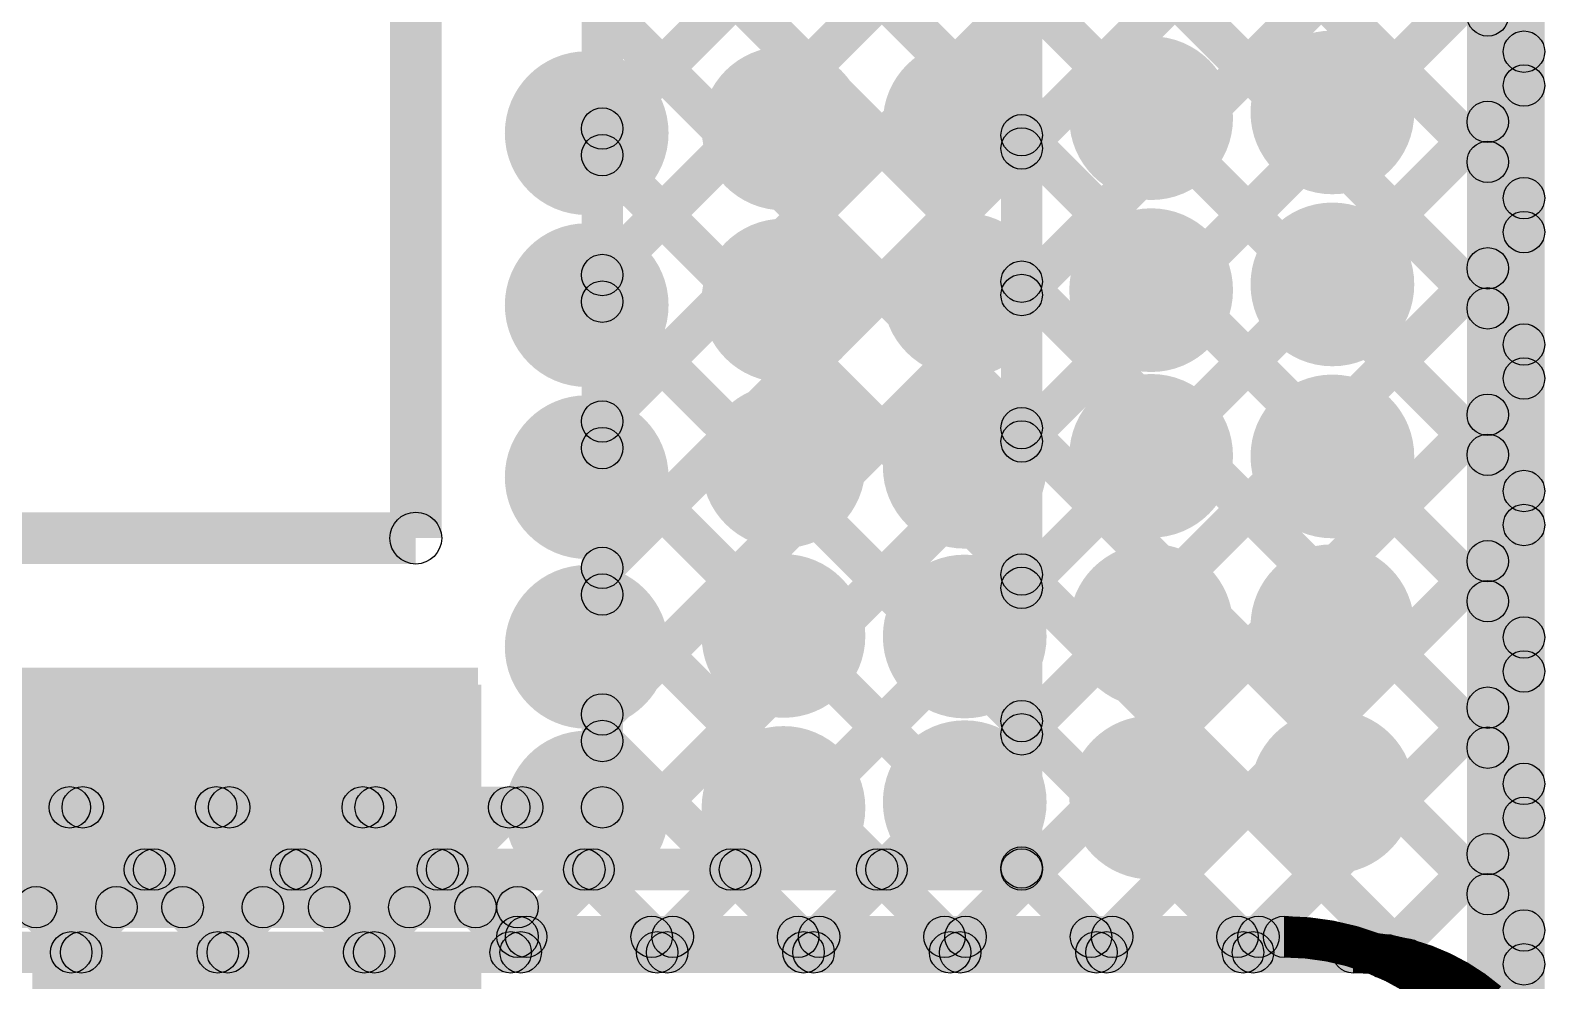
# Model space of a CAD drawing. Header units: millimetres. Extents: x -0.24 to 2.5, y 0 to 2.55.
# Drawn here: x 2.2036 to 2.496, y 2.1805 to 2.3641 of the extents above; entities that cross this region are included whole.
import ezdxf

# ---------------------------------------------------------------- set-up
doc = ezdxf.new("R2010")
doc.units = ezdxf.units.MM
doc.header["$MEASUREMENT"] = 0
for name, color, linetype in [('BottomLayer', 5, 'Continuous'), ('BottomSolder', 6, 'Continuous'), ('TopLayer', 1, 'Continuous'), ('TopOverlay', 2, 'Continuous'), ('TopPaste', 8, 'Continuous'), ('TopSolder', 216, 'Continuous'), ('ViaHoleLayer', 16, 'Continuous')]:
    doc.layers.add(name, color=color, linetype=linetype)

# ---------------------------------------------------------------- blocks, each defined once
blk = doc.blocks.new('ESP32_WROOM_32__16MB__65')
at = {"layer": 'TopLayer'}
for points in [[(0.29528, 0.3624), (0.37402, 0.3624), (0.37402, 0.32697), (0.29528, 0.32697)], [(0.29528, 0.3124), (0.37402, 0.3124), (0.37402, 0.27697), (0.29528, 0.27697)]]:
    blk.add_hatch(color=1, dxfattribs=at).paths.add_polyline_path(points)
at = {"layer": 'TopOverlay'}
for points in [[(0.37035, 0.39469), (0.36035, 0.39469), (0.36035, 0.64414), (0.37035, 0.64414)], [(-0.35565, 0.38969), (-0.35565, 0.39969), (0.36535, 0.39969), (0.36535, 0.38969)]]:
    blk.add_hatch(color=2, dxfattribs=at).paths.add_polyline_path(points)
h = blk.add_hatch(color=2, dxfattribs=at)
edge = h.paths.add_edge_path()
edge.add_arc((0.36535, 0.39469), 0.005, 0, 360)
h = blk.add_hatch(color=2, dxfattribs=at)
edge = h.paths.add_edge_path()
edge.add_arc((0.36535, 0.39469), 0.005, 0, 360)
at = {"layer": 'TopPaste'}
for points in [[(0.29528, 0.3624), (0.37402, 0.3624), (0.37402, 0.32697), (0.29528, 0.32697)], [(0.29528, 0.3124), (0.37402, 0.3124), (0.37402, 0.27697), (0.29528, 0.27697)]]:
    blk.add_hatch(color=8, dxfattribs=at).paths.add_polyline_path(points)
at = {"layer": 'TopSolder'}
for points in [[(0.29128, 0.3664), (0.37802, 0.3664), (0.37802, 0.32297), (0.29128, 0.32297)], [(0.29128, 0.3164), (0.37802, 0.3164), (0.37802, 0.27297), (0.29128, 0.27297)]]:
    blk.add_hatch(color=216, dxfattribs=at).paths.add_polyline_path(points)
at = {"layer": 'TopOverlay'}
blk.add_circle((0.36535, 0.39469), 0.005, dxfattribs=at)
blk.add_circle((0.36535, 0.39469), 0.005, dxfattribs=at)

msp = doc.modelspace()

# ---------------------------------------------------------------- hatches: boundary and pattern name
at = {"layer": 'BottomLayer'}
for points in [[(2.399, 2.202), (2.391, 2.202), (2.391, 2.448), (2.399, 2.448)], [(2.489, 2.1764), (2.481, 2.1764), (2.481, 2.448), (2.489, 2.448)], [(2.39783, 2.33842), (2.39217, 2.34408), (2.48217, 2.43408), (2.48783, 2.42842)], [(2.39217, 2.42584), (2.39783, 2.43149), (2.48783, 2.34149), (2.48217, 2.33584)], [(2.39783, 2.31014), (2.39217, 2.31579), (2.48217, 2.40579), (2.48783, 2.40014)], [(2.39217, 2.39755), (2.39783, 2.40321), (2.48783, 2.31321), (2.48217, 2.30755)], [(2.39783, 2.28185), (2.39217, 2.28751), (2.48217, 2.37751), (2.48783, 2.37185)], [(2.39217, 2.36927), (2.39783, 2.37492), (2.48783, 2.28492), (2.48217, 2.27927)], [(2.39783, 2.25357), (2.39217, 2.25922), (2.48217, 2.34922), (2.48783, 2.34357)], [(2.39217, 2.34098), (2.39783, 2.34664), (2.48783, 2.25664), (2.48217, 2.25098)], [(2.39783, 2.22528), (2.39217, 2.23094), (2.48217, 2.32094), (2.48783, 2.31528)], [(2.39217, 2.3127), (2.39783, 2.31836), (2.48783, 2.22836), (2.48217, 2.2227)], [(2.384, 2.18317), (2.37835, 2.18883), (2.48217, 2.29266), (2.48783, 2.287)], [(2.39217, 2.28441), (2.39783, 2.29007), (2.48783, 2.20007), (2.48217, 2.19441)], [(2.41229, 2.18317), (2.40663, 2.18883), (2.48217, 2.26437), (2.48783, 2.25871)], [(2.39217, 2.25613), (2.39783, 2.26179), (2.47214, 2.18748), (2.46648, 2.18182)], [(2.44057, 2.18317), (2.43491, 2.18883), (2.48217, 2.23609), (2.48783, 2.23043)], [(2.39217, 2.22785), (2.39783, 2.2335), (2.4425, 2.18883), (2.43685, 2.18317)], [(1.516, 2.198), (1.516, 2.206), (2.395, 2.206), (2.395, 2.198)], [(2.39217, 2.19956), (2.39783, 2.20522), (2.41422, 2.18883), (2.40856, 2.18317)], [(2.46832, 2.18264), (2.46267, 2.1883), (2.48217, 2.2078), (2.48783, 2.20215)], [(2.19457, 2.19917), (2.20023, 2.20483), (2.21623, 2.18883), (2.21057, 2.18317)], [(2.2143, 2.18317), (2.20864, 2.18883), (2.22464, 2.20483), (2.2303, 2.19917)], [(2.22286, 2.19917), (2.22851, 2.20483), (2.24451, 2.18883), (2.23886, 2.18317)], [(2.24258, 2.18317), (2.23692, 2.18883), (2.25292, 2.20483), (2.25858, 2.19917)], [(2.25114, 2.19917), (2.2568, 2.20483), (2.2728, 2.18883), (2.26714, 2.18317)], [(2.27086, 2.18317), (2.26521, 2.18883), (2.28121, 2.20483), (2.28686, 2.19917)], [(2.27942, 2.19917), (2.28508, 2.20483), (2.30108, 2.18883), (2.29542, 2.18317)], [(2.29915, 2.18317), (2.29349, 2.18883), (2.30949, 2.20483), (2.31515, 2.19917)], [(2.30771, 2.19917), (2.31337, 2.20483), (2.32937, 2.18883), (2.32371, 2.18317)], [(2.32743, 2.18317), (2.32178, 2.18883), (2.33778, 2.20483), (2.34343, 2.19917)], [(2.33599, 2.19917), (2.34165, 2.20483), (2.35765, 2.18883), (2.35199, 2.18317)], [(2.35572, 2.18317), (2.35006, 2.18883), (2.36606, 2.20483), (2.37172, 2.19917)], [(2.36428, 2.19917), (2.36993, 2.20483), (2.38593, 2.18883), (2.38028, 2.18317)], [(1.74, 2.182), (1.74, 2.19), (2.459, 2.19), (2.459, 2.182)]]:
    msp.add_hatch(color=5, dxfattribs=at).paths.add_polyline_path(points)
h = msp.add_hatch(color=5, dxfattribs=at)
edge = h.paths.add_edge_path()
edge.add_arc((2.485, 2.36695), 0.004, 0, 360)
h = msp.add_hatch(color=5, dxfattribs=at)
edge = h.paths.add_edge_path()
edge.add_arc((2.384, 2.34622), 0.01181, 0, 360)
h = msp.add_hatch(color=5, dxfattribs=at)
edge = h.paths.add_edge_path()
edge.add_arc((2.42, 2.34711), 0.01181, 0, 360)
h = msp.add_hatch(color=5, dxfattribs=at)
edge = h.paths.add_edge_path()
edge.add_arc((2.455, 2.34822), 0.01181, 0, 360)
h = msp.add_hatch(color=5, dxfattribs=at)
edge = h.paths.add_edge_path()
edge.add_arc((2.311, 2.34422), 0.01181, 0, 360)
h = msp.add_hatch(color=5, dxfattribs=at)
edge = h.paths.add_edge_path()
edge.add_arc((2.349, 2.34511), 0.01181, 0, 360)
h = msp.add_hatch(color=5, dxfattribs=at)
edge = h.paths.add_edge_path()
edge.add_arc((2.485, 2.3464), 0.004, 0, 360)
h = msp.add_hatch(color=5, dxfattribs=at)
edge = h.paths.add_edge_path()
edge.add_arc((2.395, 2.34381), 0.004, 0, 360)
h = msp.add_hatch(color=5, dxfattribs=at)
edge = h.paths.add_edge_path()
edge.add_arc((2.395, 2.34125), 0.004, 0, 360)
h = msp.add_hatch(color=5, dxfattribs=at)
edge = h.paths.add_edge_path()
edge.add_arc((2.485, 2.33866), 0.004, 0, 360)
h = msp.add_hatch(color=5, dxfattribs=at)
edge = h.paths.add_edge_path()
edge.add_arc((2.42, 2.31389), 0.01181, 0, 360)
h = msp.add_hatch(color=5, dxfattribs=at)
edge = h.paths.add_edge_path()
edge.add_arc((2.455, 2.315), 0.01181, 0, 360)
h = msp.add_hatch(color=5, dxfattribs=at)
edge = h.paths.add_edge_path()
edge.add_arc((2.311, 2.311), 0.01181, 0, 360)
h = msp.add_hatch(color=5, dxfattribs=at)
edge = h.paths.add_edge_path()
edge.add_arc((2.349, 2.31189), 0.01181, 0, 360)
h = msp.add_hatch(color=5, dxfattribs=at)
edge = h.paths.add_edge_path()
edge.add_arc((2.384, 2.313), 0.01181, 0, 360)
h = msp.add_hatch(color=5, dxfattribs=at)
edge = h.paths.add_edge_path()
edge.add_arc((2.485, 2.31811), 0.004, 0, 360)
h = msp.add_hatch(color=5, dxfattribs=at)
edge = h.paths.add_edge_path()
edge.add_arc((2.395, 2.31553), 0.004, 0, 360)
h = msp.add_hatch(color=5, dxfattribs=at)
edge = h.paths.add_edge_path()
edge.add_arc((2.395, 2.31296), 0.004, 0, 360)
h = msp.add_hatch(color=5, dxfattribs=at)
edge = h.paths.add_edge_path()
edge.add_arc((2.485, 2.31038), 0.004, 0, 360)
h = msp.add_hatch(color=5, dxfattribs=at)
edge = h.paths.add_edge_path()
edge.add_arc((2.42, 2.28189), 0.01181, 0, 360)
h = msp.add_hatch(color=5, dxfattribs=at)
edge = h.paths.add_edge_path()
edge.add_arc((2.455, 2.28178), 0.01181, 0, 360)
h = msp.add_hatch(color=5, dxfattribs=at)
edge = h.paths.add_edge_path()
edge.add_arc((2.485, 2.28983), 0.004, 0, 360)
h = msp.add_hatch(color=5, dxfattribs=at)
edge = h.paths.add_edge_path()
edge.add_arc((2.349, 2.27989), 0.01181, 0, 360)
h = msp.add_hatch(color=5, dxfattribs=at)
edge = h.paths.add_edge_path()
edge.add_arc((2.384, 2.27978), 0.01181, 0, 360)
h = msp.add_hatch(color=5, dxfattribs=at)
edge = h.paths.add_edge_path()
edge.add_arc((2.395, 2.28724), 0.004, 0, 360)
h = msp.add_hatch(color=5, dxfattribs=at)
edge = h.paths.add_edge_path()
edge.add_arc((2.311, 2.27778), 0.01181, 0, 360)
h = msp.add_hatch(color=5, dxfattribs=at)
edge = h.paths.add_edge_path()
edge.add_arc((2.395, 2.28468), 0.004, 0, 360)
h = msp.add_hatch(color=5, dxfattribs=at)
edge = h.paths.add_edge_path()
edge.add_arc((2.485, 2.2821), 0.004, 0, 360)
h = msp.add_hatch(color=5, dxfattribs=at)
edge = h.paths.add_edge_path()
edge.add_arc((2.485, 2.26154), 0.004, 0, 360)
h = msp.add_hatch(color=5, dxfattribs=at)
edge = h.paths.add_edge_path()
edge.add_arc((2.395, 2.25896), 0.004, 0, 360)
h = msp.add_hatch(color=5, dxfattribs=at)
edge = h.paths.add_edge_path()
edge.add_arc((2.42, 2.24911), 0.01181, 0, 360)
h = msp.add_hatch(color=5, dxfattribs=at)
edge = h.paths.add_edge_path()
edge.add_arc((2.455, 2.249), 0.01181, 0, 360)
h = msp.add_hatch(color=5, dxfattribs=at)
edge = h.paths.add_edge_path()
edge.add_arc((2.349, 2.24711), 0.01181, 0, 360)
h = msp.add_hatch(color=5, dxfattribs=at)
edge = h.paths.add_edge_path()
edge.add_arc((2.384, 2.247), 0.01181, 0, 360)
h = msp.add_hatch(color=5, dxfattribs=at)
edge = h.paths.add_edge_path()
edge.add_arc((2.395, 2.25639), 0.004, 0, 360)
h = msp.add_hatch(color=5, dxfattribs=at)
edge = h.paths.add_edge_path()
edge.add_arc((2.485, 2.25381), 0.004, 0, 360)
h = msp.add_hatch(color=5, dxfattribs=at)
edge = h.paths.add_edge_path()
edge.add_arc((2.311, 2.245), 0.01181, 0, 360)
h = msp.add_hatch(color=5, dxfattribs=at)
edge = h.paths.add_edge_path()
edge.add_arc((2.485, 2.23326), 0.004, 0, 360)
h = msp.add_hatch(color=5, dxfattribs=at)
edge = h.paths.add_edge_path()
edge.add_arc((2.395, 2.23067), 0.004, 0, 360)
h = msp.add_hatch(color=5, dxfattribs=at)
edge = h.paths.add_edge_path()
edge.add_arc((2.395, 2.22811), 0.004, 0, 360)
h = msp.add_hatch(color=5, dxfattribs=at)
edge = h.paths.add_edge_path()
edge.add_arc((2.455, 2.217), 0.01181, 0, 360)
h = msp.add_hatch(color=5, dxfattribs=at)
edge = h.paths.add_edge_path()
edge.add_arc((2.485, 2.22553), 0.004, 0, 360)
h = msp.add_hatch(color=5, dxfattribs=at)
edge = h.paths.add_edge_path()
edge.add_arc((2.349, 2.21389), 0.01181, 0, 360)
h = msp.add_hatch(color=5, dxfattribs=at)
edge = h.paths.add_edge_path()
edge.add_arc((2.384, 2.215), 0.01181, 0, 360)
h = msp.add_hatch(color=5, dxfattribs=at)
edge = h.paths.add_edge_path()
edge.add_arc((2.42, 2.21589), 0.01181, 0, 360)
h = msp.add_hatch(color=5, dxfattribs=at)
edge = h.paths.add_edge_path()
edge.add_arc((2.311, 2.213), 0.01181, 0, 360)
h = msp.add_hatch(color=5, dxfattribs=at)
edge = h.paths.add_edge_path()
edge.add_arc((2.485, 2.20497), 0.004, 0, 360)
h = msp.add_hatch(color=5, dxfattribs=at)
edge = h.paths.add_edge_path()
edge.add_arc((2.22568, 2.202), 0.004, 0, 360)
h = msp.add_hatch(color=5, dxfattribs=at)
edge = h.paths.add_edge_path()
edge.add_arc((2.22747, 2.202), 0.004, 0, 360)
h = msp.add_hatch(color=5, dxfattribs=at)
edge = h.paths.add_edge_path()
edge.add_arc((2.25397, 2.202), 0.004, 0, 360)
h = msp.add_hatch(color=5, dxfattribs=at)
edge = h.paths.add_edge_path()
edge.add_arc((2.25575, 2.202), 0.004, 0, 360)
h = msp.add_hatch(color=5, dxfattribs=at)
edge = h.paths.add_edge_path()
edge.add_arc((2.28225, 2.202), 0.004, 0, 360)
h = msp.add_hatch(color=5, dxfattribs=at)
edge = h.paths.add_edge_path()
edge.add_arc((2.28404, 2.202), 0.004, 0, 360)
h = msp.add_hatch(color=5, dxfattribs=at)
edge = h.paths.add_edge_path()
edge.add_arc((2.31054, 2.202), 0.004, 0, 360)
h = msp.add_hatch(color=5, dxfattribs=at)
edge = h.paths.add_edge_path()
edge.add_arc((2.31232, 2.202), 0.004, 0, 360)
h = msp.add_hatch(color=5, dxfattribs=at)
edge = h.paths.add_edge_path()
edge.add_arc((2.33882, 2.202), 0.004, 0, 360)
h = msp.add_hatch(color=5, dxfattribs=at)
edge = h.paths.add_edge_path()
edge.add_arc((2.34061, 2.202), 0.004, 0, 360)
h = msp.add_hatch(color=5, dxfattribs=at)
edge = h.paths.add_edge_path()
edge.add_arc((2.36711, 2.202), 0.004, 0, 360)
h = msp.add_hatch(color=5, dxfattribs=at)
edge = h.paths.add_edge_path()
edge.add_arc((2.36889, 2.202), 0.004, 0, 360)
h = msp.add_hatch(color=5, dxfattribs=at)
edge = h.paths.add_edge_path()
edge.add_arc((2.395, 2.20239), 0.004, 0, 360)
h = msp.add_hatch(color=5, dxfattribs=at)
edge = h.paths.add_edge_path()
edge.add_arc((2.395, 2.202), 0.004, 0, 360)
h = msp.add_hatch(color=5, dxfattribs=at)
edge = h.paths.add_edge_path()
edge.add_arc((2.395, 2.202), 0.004, 0, 360)
h = msp.add_hatch(color=5, dxfattribs=at)
edge = h.paths.add_edge_path()
edge.add_arc((2.485, 2.19724), 0.004, 0, 360)
h = msp.add_hatch(color=5, dxfattribs=at)
edge = h.paths.add_edge_path()
edge.add_arc((2.21147, 2.186), 0.004, 0, 360)
h = msp.add_hatch(color=5, dxfattribs=at)
edge = h.paths.add_edge_path()
edge.add_arc((2.2134, 2.186), 0.004, 0, 360)
h = msp.add_hatch(color=5, dxfattribs=at)
edge = h.paths.add_edge_path()
edge.add_arc((2.23975, 2.186), 0.004, 0, 360)
h = msp.add_hatch(color=5, dxfattribs=at)
edge = h.paths.add_edge_path()
edge.add_arc((2.24168, 2.186), 0.004, 0, 360)
h = msp.add_hatch(color=5, dxfattribs=at)
edge = h.paths.add_edge_path()
edge.add_arc((2.26804, 2.186), 0.004, 0, 360)
h = msp.add_hatch(color=5, dxfattribs=at)
edge = h.paths.add_edge_path()
edge.add_arc((2.26997, 2.186), 0.004, 0, 360)
h = msp.add_hatch(color=5, dxfattribs=at)
edge = h.paths.add_edge_path()
edge.add_arc((2.29632, 2.186), 0.004, 0, 360)
h = msp.add_hatch(color=5, dxfattribs=at)
edge = h.paths.add_edge_path()
edge.add_arc((2.29825, 2.186), 0.004, 0, 360)
h = msp.add_hatch(color=5, dxfattribs=at)
edge = h.paths.add_edge_path()
edge.add_arc((2.32461, 2.186), 0.004, 0, 360)
h = msp.add_hatch(color=5, dxfattribs=at)
edge = h.paths.add_edge_path()
edge.add_arc((2.32654, 2.186), 0.004, 0, 360)
h = msp.add_hatch(color=5, dxfattribs=at)
edge = h.paths.add_edge_path()
edge.add_arc((2.35289, 2.186), 0.004, 0, 360)
h = msp.add_hatch(color=5, dxfattribs=at)
edge = h.paths.add_edge_path()
edge.add_arc((2.35482, 2.186), 0.004, 0, 360)
h = msp.add_hatch(color=5, dxfattribs=at)
edge = h.paths.add_edge_path()
edge.add_arc((2.38117, 2.186), 0.004, 0, 360)
h = msp.add_hatch(color=5, dxfattribs=at)
edge = h.paths.add_edge_path()
edge.add_arc((2.38311, 2.186), 0.004, 0, 360)
h = msp.add_hatch(color=5, dxfattribs=at)
edge = h.paths.add_edge_path()
edge.add_arc((2.40946, 2.186), 0.004, 0, 360)
h = msp.add_hatch(color=5, dxfattribs=at)
edge = h.paths.add_edge_path()
edge.add_arc((2.41139, 2.186), 0.004, 0, 360)
h = msp.add_hatch(color=5, dxfattribs=at)
edge = h.paths.add_edge_path()
edge.add_arc((2.43774, 2.186), 0.004, 0, 360)
h = msp.add_hatch(color=5, dxfattribs=at)
edge = h.paths.add_edge_path()
edge.add_arc((2.43967, 2.186), 0.004, 0, 360)
h = msp.add_hatch(color=5, dxfattribs=at)
edge = h.paths.add_edge_path()
edge.add_arc((2.459, 2.186), 0.004, 0, 360)
h = msp.add_hatch(color=5, dxfattribs=at)
edge = h.paths.add_edge_path()
edge.add_arc((2.459, 2.186), 0.004, 0, 360)
h = msp.add_hatch(color=5, dxfattribs=at)
edge = h.paths.add_edge_path()
edge.add_arc((2.4655, 2.18547), 0.004, 0, 360)
h = msp.add_hatch(color=5, dxfattribs=at)
edge = h.paths.add_edge_path()
edge.add_arc((2.46931, 2.18465), 0.004, 0, 360)
at = {"layer": 'BottomSolder'}
h = msp.add_hatch(color=6, dxfattribs=at)
edge = h.paths.add_edge_path()
edge.add_arc((2.455, 2.34822), 0.01581, 0, 360)
h = msp.add_hatch(color=6, dxfattribs=at)
edge = h.paths.add_edge_path()
edge.add_arc((2.349, 2.34511), 0.01581, 0, 360)
h = msp.add_hatch(color=6, dxfattribs=at)
edge = h.paths.add_edge_path()
edge.add_arc((2.384, 2.34622), 0.01581, 0, 360)
h = msp.add_hatch(color=6, dxfattribs=at)
edge = h.paths.add_edge_path()
edge.add_arc((2.42, 2.34711), 0.01581, 0, 360)
h = msp.add_hatch(color=6, dxfattribs=at)
edge = h.paths.add_edge_path()
edge.add_arc((2.311, 2.34422), 0.01581, 0, 360)
h = msp.add_hatch(color=6, dxfattribs=at)
edge = h.paths.add_edge_path()
edge.add_arc((2.455, 2.315), 0.01581, 0, 360)
h = msp.add_hatch(color=6, dxfattribs=at)
edge = h.paths.add_edge_path()
edge.add_arc((2.384, 2.313), 0.01581, 0, 360)
h = msp.add_hatch(color=6, dxfattribs=at)
edge = h.paths.add_edge_path()
edge.add_arc((2.42, 2.31389), 0.01581, 0, 360)
h = msp.add_hatch(color=6, dxfattribs=at)
edge = h.paths.add_edge_path()
edge.add_arc((2.311, 2.311), 0.01581, 0, 360)
h = msp.add_hatch(color=6, dxfattribs=at)
edge = h.paths.add_edge_path()
edge.add_arc((2.349, 2.31189), 0.01581, 0, 360)
h = msp.add_hatch(color=6, dxfattribs=at)
edge = h.paths.add_edge_path()
edge.add_arc((2.42, 2.28189), 0.01581, 0, 360)
h = msp.add_hatch(color=6, dxfattribs=at)
edge = h.paths.add_edge_path()
edge.add_arc((2.455, 2.28178), 0.01581, 0, 360)
h = msp.add_hatch(color=6, dxfattribs=at)
edge = h.paths.add_edge_path()
edge.add_arc((2.311, 2.27778), 0.01581, 0, 360)
h = msp.add_hatch(color=6, dxfattribs=at)
edge = h.paths.add_edge_path()
edge.add_arc((2.349, 2.27989), 0.01581, 0, 360)
h = msp.add_hatch(color=6, dxfattribs=at)
edge = h.paths.add_edge_path()
edge.add_arc((2.384, 2.27978), 0.01581, 0, 360)
h = msp.add_hatch(color=6, dxfattribs=at)
edge = h.paths.add_edge_path()
edge.add_arc((2.42, 2.24911), 0.01581, 0, 360)
h = msp.add_hatch(color=6, dxfattribs=at)
edge = h.paths.add_edge_path()
edge.add_arc((2.455, 2.249), 0.01581, 0, 360)
h = msp.add_hatch(color=6, dxfattribs=at)
edge = h.paths.add_edge_path()
edge.add_arc((2.311, 2.245), 0.01581, 0, 360)
h = msp.add_hatch(color=6, dxfattribs=at)
edge = h.paths.add_edge_path()
edge.add_arc((2.349, 2.24711), 0.01581, 0, 360)
h = msp.add_hatch(color=6, dxfattribs=at)
edge = h.paths.add_edge_path()
edge.add_arc((2.384, 2.247), 0.01581, 0, 360)
h = msp.add_hatch(color=6, dxfattribs=at)
edge = h.paths.add_edge_path()
edge.add_arc((2.42, 2.21589), 0.01581, 0, 360)
h = msp.add_hatch(color=6, dxfattribs=at)
edge = h.paths.add_edge_path()
edge.add_arc((2.455, 2.217), 0.01581, 0, 360)
h = msp.add_hatch(color=6, dxfattribs=at)
edge = h.paths.add_edge_path()
edge.add_arc((2.311, 2.213), 0.01581, 0, 360)
h = msp.add_hatch(color=6, dxfattribs=at)
edge = h.paths.add_edge_path()
edge.add_arc((2.349, 2.21389), 0.01581, 0, 360)
h = msp.add_hatch(color=6, dxfattribs=at)
edge = h.paths.add_edge_path()
edge.add_arc((2.384, 2.215), 0.01581, 0, 360)
at = {"layer": 'TopLayer'}
for points in [[(2.31683, 2.2857), (2.31117, 2.29136), (2.48264, 2.46283), (2.4883, 2.45717)], [(2.31683, 2.31399), (2.31117, 2.31965), (2.45436, 2.46283), (2.46001, 2.45717)], [(2.31683, 2.34227), (2.31117, 2.34793), (2.42607, 2.46283), (2.43173, 2.45717)], [(2.33255, 2.45717), (2.33821, 2.46283), (2.49483, 2.30621), (2.48917, 2.30055)], [(2.36084, 2.45717), (2.36649, 2.46283), (2.49483, 2.33449), (2.48917, 2.32884)], [(2.38912, 2.45717), (2.39478, 2.46283), (2.49483, 2.36278), (2.48917, 2.35712)], [(2.318, 2.214), (2.31, 2.214), (2.31, 2.46), (2.318, 2.46)], [(2.496, 2.15443), (2.488, 2.15443), (2.488, 2.46), (2.496, 2.46)], [(2.31117, 2.45027), (2.31683, 2.45592), (2.49483, 2.27792), (2.48917, 2.27227)], [(2.31683, 2.25742), (2.31117, 2.26308), (2.48917, 2.44108), (2.49483, 2.43542)], [(2.31117, 2.42198), (2.31683, 2.42764), (2.49483, 2.24964), (2.48917, 2.24398)], [(2.31683, 2.22914), (2.31117, 2.23479), (2.48917, 2.41279), (2.49483, 2.40714)], [(2.31117, 2.3937), (2.31683, 2.39936), (2.49483, 2.22136), (2.48917, 2.2157)], [(2.30215, 2.18617), (2.29649, 2.19183), (2.48917, 2.38451), (2.49483, 2.37885)], [(2.31117, 2.36541), (2.31683, 2.37107), (2.49483, 2.19307), (2.48917, 2.18741)], [(2.33043, 2.18617), (2.32478, 2.19183), (2.48917, 2.35622), (2.49483, 2.35057)], [(2.31117, 2.33713), (2.31683, 2.34279), (2.47732, 2.1823), (2.47166, 2.17664)], [(2.35872, 2.18617), (2.35306, 2.19183), (2.48917, 2.32794), (2.49483, 2.32228)], [(2.31117, 2.30885), (2.31683, 2.3145), (2.4395, 2.19183), (2.43385, 2.18617)], [(2.387, 2.18617), (2.38135, 2.19183), (2.48917, 2.29966), (2.49483, 2.294)], [(2.31117, 2.28056), (2.31683, 2.28622), (2.41122, 2.19183), (2.40556, 2.18617)], [(2.41529, 2.18617), (2.40963, 2.19183), (2.48917, 2.27137), (2.49483, 2.26571)], [(2.31117, 2.25228), (2.31683, 2.25793), (2.38293, 2.19183), (2.37728, 2.18617)], [(2.44357, 2.18617), (2.43791, 2.19183), (2.48917, 2.24309), (2.49483, 2.23743)], [(1.098, 2.198), (2.29, 2.198), (2.29, 2.241), (1.098, 2.241)], [(2.31117, 2.22399), (2.31683, 2.22965), (2.35465, 2.19183), (2.34899, 2.18617)], [(1.421, 2.21), (1.421, 2.218), (2.314, 2.218), (2.314, 2.21)], [(1.6685, 1.66566), (1.66285, 1.67132), (2.20835, 2.21683), (2.21401, 2.21117)], [(2.18257, 2.21117), (2.18823, 2.21683), (2.20751, 2.19755), (2.20186, 2.19189)], [(2.21086, 2.21117), (2.21651, 2.21683), (2.2358, 2.19755), (2.23014, 2.19189)], [(2.22301, 2.19189), (2.21736, 2.19755), (2.23664, 2.21683), (2.2423, 2.21117)], [(2.23914, 2.21117), (2.2448, 2.21683), (2.26408, 2.19755), (2.25842, 2.19189)], [(2.2513, 2.19189), (2.24564, 2.19755), (2.26492, 2.21683), (2.27058, 2.21117)], [(2.26742, 2.21117), (2.27308, 2.21683), (2.29236, 2.19755), (2.28671, 2.19189)], [(2.27958, 2.19189), (2.27392, 2.19755), (2.29321, 2.21683), (2.29886, 2.21117)], [(2.29571, 2.21117), (2.30137, 2.21683), (2.32637, 2.19183), (2.32071, 2.18617)], [(2.46782, 2.18214), (2.46217, 2.1878), (2.48917, 2.2148), (2.49483, 2.20915)], [(2.19692, 2.19072), (2.19692, 2.19872), (2.29766, 2.19872), (2.29766, 2.19072)], [(2.30166, 2.189), (2.29366, 2.189), (2.29366, 2.19472), (2.30166, 2.19472)], [(2.29766, 2.185), (2.29766, 2.193), (2.44568, 2.193), (2.44568, 2.185)], [(2.48429, 2.17032), (2.47863, 2.17598), (2.48917, 2.18652), (2.49483, 2.18086)]]:
    msp.add_hatch(color=1, dxfattribs=at).paths.add_polyline_path(points)
h = msp.add_hatch(color=1, dxfattribs=at)
edge = h.paths.add_edge_path()
edge.add_arc((2.492, 2.35995), 0.004, 0, 360)
h = msp.add_hatch(color=1, dxfattribs=at)
edge = h.paths.add_edge_path()
edge.add_arc((2.384, 2.34622), 0.01181, 0, 360)
h = msp.add_hatch(color=1, dxfattribs=at)
edge = h.paths.add_edge_path()
edge.add_arc((2.42, 2.34711), 0.01181, 0, 360)
h = msp.add_hatch(color=1, dxfattribs=at)
edge = h.paths.add_edge_path()
edge.add_arc((2.455, 2.34822), 0.01181, 0, 360)
h = msp.add_hatch(color=1, dxfattribs=at)
edge = h.paths.add_edge_path()
edge.add_arc((2.492, 2.3534), 0.004, 0, 360)
h = msp.add_hatch(color=1, dxfattribs=at)
edge = h.paths.add_edge_path()
edge.add_arc((2.311, 2.34422), 0.01181, 0, 360)
h = msp.add_hatch(color=1, dxfattribs=at)
edge = h.paths.add_edge_path()
edge.add_arc((2.349, 2.34511), 0.01181, 0, 360)
h = msp.add_hatch(color=1, dxfattribs=at)
edge = h.paths.add_edge_path()
edge.add_arc((2.314, 2.3451), 0.004, 0, 360)
h = msp.add_hatch(color=1, dxfattribs=at)
edge = h.paths.add_edge_path()
edge.add_arc((2.314, 2.33996), 0.004, 0, 360)
h = msp.add_hatch(color=1, dxfattribs=at)
edge = h.paths.add_edge_path()
edge.add_arc((2.492, 2.33166), 0.004, 0, 360)
h = msp.add_hatch(color=1, dxfattribs=at)
edge = h.paths.add_edge_path()
edge.add_arc((2.492, 2.32511), 0.004, 0, 360)
h = msp.add_hatch(color=1, dxfattribs=at)
edge = h.paths.add_edge_path()
edge.add_arc((2.42, 2.31389), 0.01181, 0, 360)
h = msp.add_hatch(color=1, dxfattribs=at)
edge = h.paths.add_edge_path()
edge.add_arc((2.455, 2.315), 0.01181, 0, 360)
h = msp.add_hatch(color=1, dxfattribs=at)
edge = h.paths.add_edge_path()
edge.add_arc((2.311, 2.311), 0.01181, 0, 360)
h = msp.add_hatch(color=1, dxfattribs=at)
edge = h.paths.add_edge_path()
edge.add_arc((2.349, 2.31189), 0.01181, 0, 360)
h = msp.add_hatch(color=1, dxfattribs=at)
edge = h.paths.add_edge_path()
edge.add_arc((2.384, 2.313), 0.01181, 0, 360)
h = msp.add_hatch(color=1, dxfattribs=at)
edge = h.paths.add_edge_path()
edge.add_arc((2.314, 2.31682), 0.004, 0, 360)
h = msp.add_hatch(color=1, dxfattribs=at)
edge = h.paths.add_edge_path()
edge.add_arc((2.314, 2.31167), 0.004, 0, 360)
h = msp.add_hatch(color=1, dxfattribs=at)
edge = h.paths.add_edge_path()
edge.add_arc((2.492, 2.30338), 0.004, 0, 360)
h = msp.add_hatch(color=1, dxfattribs=at)
edge = h.paths.add_edge_path()
edge.add_arc((2.492, 2.29683), 0.004, 0, 360)
h = msp.add_hatch(color=1, dxfattribs=at)
edge = h.paths.add_edge_path()
edge.add_arc((2.42, 2.28189), 0.01181, 0, 360)
h = msp.add_hatch(color=1, dxfattribs=at)
edge = h.paths.add_edge_path()
edge.add_arc((2.455, 2.28178), 0.01181, 0, 360)
h = msp.add_hatch(color=1, dxfattribs=at)
edge = h.paths.add_edge_path()
edge.add_arc((2.314, 2.28853), 0.004, 0, 360)
h = msp.add_hatch(color=1, dxfattribs=at)
edge = h.paths.add_edge_path()
edge.add_arc((2.349, 2.27989), 0.01181, 0, 360)
h = msp.add_hatch(color=1, dxfattribs=at)
edge = h.paths.add_edge_path()
edge.add_arc((2.384, 2.27978), 0.01181, 0, 360)
h = msp.add_hatch(color=1, dxfattribs=at)
edge = h.paths.add_edge_path()
edge.add_arc((2.311, 2.27778), 0.01181, 0, 360)
h = msp.add_hatch(color=1, dxfattribs=at)
edge = h.paths.add_edge_path()
edge.add_arc((2.314, 2.28339), 0.004, 0, 360)
h = msp.add_hatch(color=1, dxfattribs=at)
edge = h.paths.add_edge_path()
edge.add_arc((2.492, 2.2751), 0.004, 0, 360)
h = msp.add_hatch(color=1, dxfattribs=at)
edge = h.paths.add_edge_path()
edge.add_arc((2.492, 2.26854), 0.004, 0, 360)
h = msp.add_hatch(color=1, dxfattribs=at)
edge = h.paths.add_edge_path()
edge.add_arc((2.314, 2.26025), 0.004, 0, 360)
h = msp.add_hatch(color=1, dxfattribs=at)
edge = h.paths.add_edge_path()
edge.add_arc((2.42, 2.24911), 0.01181, 0, 360)
h = msp.add_hatch(color=1, dxfattribs=at)
edge = h.paths.add_edge_path()
edge.add_arc((2.455, 2.249), 0.01181, 0, 360)
h = msp.add_hatch(color=1, dxfattribs=at)
edge = h.paths.add_edge_path()
edge.add_arc((2.314, 2.25511), 0.004, 0, 360)
h = msp.add_hatch(color=1, dxfattribs=at)
edge = h.paths.add_edge_path()
edge.add_arc((2.349, 2.24711), 0.01181, 0, 360)
h = msp.add_hatch(color=1, dxfattribs=at)
edge = h.paths.add_edge_path()
edge.add_arc((2.384, 2.247), 0.01181, 0, 360)
h = msp.add_hatch(color=1, dxfattribs=at)
edge = h.paths.add_edge_path()
edge.add_arc((2.311, 2.245), 0.01181, 0, 360)
h = msp.add_hatch(color=1, dxfattribs=at)
edge = h.paths.add_edge_path()
edge.add_arc((2.492, 2.24681), 0.004, 0, 360)
h = msp.add_hatch(color=1, dxfattribs=at)
edge = h.paths.add_edge_path()
edge.add_arc((2.492, 2.24026), 0.004, 0, 360)
h = msp.add_hatch(color=1, dxfattribs=at)
edge = h.paths.add_edge_path()
edge.add_arc((2.314, 2.23196), 0.004, 0, 360)
h = msp.add_hatch(color=1, dxfattribs=at)
edge = h.paths.add_edge_path()
edge.add_arc((2.314, 2.22682), 0.004, 0, 360)
h = msp.add_hatch(color=1, dxfattribs=at)
edge = h.paths.add_edge_path()
edge.add_arc((2.455, 2.217), 0.01181, 0, 360)
h = msp.add_hatch(color=1, dxfattribs=at)
edge = h.paths.add_edge_path()
edge.add_arc((2.349, 2.21389), 0.01181, 0, 360)
h = msp.add_hatch(color=1, dxfattribs=at)
edge = h.paths.add_edge_path()
edge.add_arc((2.384, 2.215), 0.01181, 0, 360)
h = msp.add_hatch(color=1, dxfattribs=at)
edge = h.paths.add_edge_path()
edge.add_arc((2.42, 2.21589), 0.01181, 0, 360)
h = msp.add_hatch(color=1, dxfattribs=at)
edge = h.paths.add_edge_path()
edge.add_arc((2.311, 2.213), 0.01181, 0, 360)
h = msp.add_hatch(color=1, dxfattribs=at)
edge = h.paths.add_edge_path()
edge.add_arc((2.492, 2.21853), 0.004, 0, 360)
h = msp.add_hatch(color=1, dxfattribs=at)
edge = h.paths.add_edge_path()
edge.add_arc((2.21118, 2.214), 0.004, 0, 360)
h = msp.add_hatch(color=1, dxfattribs=at)
edge = h.paths.add_edge_path()
edge.add_arc((2.21368, 2.214), 0.004, 0, 360)
h = msp.add_hatch(color=1, dxfattribs=at)
edge = h.paths.add_edge_path()
edge.add_arc((2.23947, 2.214), 0.004, 0, 360)
h = msp.add_hatch(color=1, dxfattribs=at)
edge = h.paths.add_edge_path()
edge.add_arc((2.24197, 2.214), 0.004, 0, 360)
h = msp.add_hatch(color=1, dxfattribs=at)
edge = h.paths.add_edge_path()
edge.add_arc((2.26775, 2.214), 0.004, 0, 360)
h = msp.add_hatch(color=1, dxfattribs=at)
edge = h.paths.add_edge_path()
edge.add_arc((2.27025, 2.214), 0.004, 0, 360)
h = msp.add_hatch(color=1, dxfattribs=at)
edge = h.paths.add_edge_path()
edge.add_arc((2.29604, 2.214), 0.004, 0, 360)
h = msp.add_hatch(color=1, dxfattribs=at)
edge = h.paths.add_edge_path()
edge.add_arc((2.29854, 2.214), 0.004, 0, 360)
h = msp.add_hatch(color=1, dxfattribs=at)
edge = h.paths.add_edge_path()
edge.add_arc((2.314, 2.214), 0.004, 0, 360)
h = msp.add_hatch(color=1, dxfattribs=at)
edge = h.paths.add_edge_path()
edge.add_arc((2.314, 2.214), 0.004, 0, 360)
h = msp.add_hatch(color=1, dxfattribs=at)
edge = h.paths.add_edge_path()
edge.add_arc((2.492, 2.21197), 0.004, 0, 360)
h = msp.add_hatch(color=1, dxfattribs=at)
edge = h.paths.add_edge_path()
edge.add_arc((2.20468, 2.19472), 0.004, 0, 360)
h = msp.add_hatch(color=1, dxfattribs=at)
edge = h.paths.add_edge_path()
edge.add_arc((2.22018, 2.19472), 0.004, 0, 360)
h = msp.add_hatch(color=1, dxfattribs=at)
edge = h.paths.add_edge_path()
edge.add_arc((2.23297, 2.19472), 0.004, 0, 360)
h = msp.add_hatch(color=1, dxfattribs=at)
edge = h.paths.add_edge_path()
edge.add_arc((2.24847, 2.19472), 0.004, 0, 360)
h = msp.add_hatch(color=1, dxfattribs=at)
edge = h.paths.add_edge_path()
edge.add_arc((2.26125, 2.19472), 0.004, 0, 360)
h = msp.add_hatch(color=1, dxfattribs=at)
edge = h.paths.add_edge_path()
edge.add_arc((2.27675, 2.19472), 0.004, 0, 360)
h = msp.add_hatch(color=1, dxfattribs=at)
edge = h.paths.add_edge_path()
edge.add_arc((2.28954, 2.19472), 0.004, 0, 360)
h = msp.add_hatch(color=1, dxfattribs=at)
edge = h.paths.add_edge_path()
edge.add_arc((2.29766, 2.19472), 0.004, 0, 360)
h = msp.add_hatch(color=1, dxfattribs=at)
edge = h.paths.add_edge_path()
edge.add_arc((2.29766, 2.19472), 0.004, 0, 360)
h = msp.add_hatch(color=1, dxfattribs=at)
edge = h.paths.add_edge_path()
edge.add_arc((2.492, 2.19024), 0.004, 0, 360)
h = msp.add_hatch(color=1, dxfattribs=at)
edge = h.paths.add_edge_path()
edge.add_arc((2.29766, 2.189), 0.004, 0, 360)
h = msp.add_hatch(color=1, dxfattribs=at)
edge = h.paths.add_edge_path()
edge.add_arc((2.29766, 2.189), 0.004, 0, 360)
h = msp.add_hatch(color=1, dxfattribs=at)
edge = h.paths.add_edge_path()
edge.add_arc((2.29932, 2.189), 0.004, 0, 360)
h = msp.add_hatch(color=1, dxfattribs=at)
edge = h.paths.add_edge_path()
edge.add_arc((2.32354, 2.189), 0.004, 0, 360)
h = msp.add_hatch(color=1, dxfattribs=at)
edge = h.paths.add_edge_path()
edge.add_arc((2.32761, 2.189), 0.004, 0, 360)
h = msp.add_hatch(color=1, dxfattribs=at)
edge = h.paths.add_edge_path()
edge.add_arc((2.35182, 2.189), 0.004, 0, 360)
h = msp.add_hatch(color=1, dxfattribs=at)
edge = h.paths.add_edge_path()
edge.add_arc((2.35589, 2.189), 0.004, 0, 360)
h = msp.add_hatch(color=1, dxfattribs=at)
edge = h.paths.add_edge_path()
edge.add_arc((2.38011, 2.189), 0.004, 0, 360)
h = msp.add_hatch(color=1, dxfattribs=at)
edge = h.paths.add_edge_path()
edge.add_arc((2.38417, 2.189), 0.004, 0, 360)
h = msp.add_hatch(color=1, dxfattribs=at)
edge = h.paths.add_edge_path()
edge.add_arc((2.40839, 2.189), 0.004, 0, 360)
h = msp.add_hatch(color=1, dxfattribs=at)
edge = h.paths.add_edge_path()
edge.add_arc((2.41246, 2.189), 0.004, 0, 360)
h = msp.add_hatch(color=1, dxfattribs=at)
edge = h.paths.add_edge_path()
edge.add_arc((2.43667, 2.189), 0.004, 0, 360)
h = msp.add_hatch(color=1, dxfattribs=at)
edge = h.paths.add_edge_path()
edge.add_arc((2.44074, 2.189), 0.004, 0, 360)
h = msp.add_hatch(color=1, dxfattribs=at)
edge = h.paths.add_edge_path()
edge.add_arc((2.44568, 2.189), 0.004, 0, 360)
h = msp.add_hatch(color=1, dxfattribs=at)
edge = h.paths.add_edge_path()
edge.add_arc((2.44568, 2.189), 0.004, 0, 360)
h = msp.add_hatch(color=1, dxfattribs=at)
edge = h.paths.add_edge_path()
edge.add_arc((2.465, 2.18497), 0.004, 0, 360)
h = msp.add_hatch(color=1, dxfattribs=at)
edge = h.paths.add_edge_path()
edge.add_arc((2.492, 2.18369), 0.004, 0, 360)
h = msp.add_hatch(color=1, dxfattribs=at)
edge = h.paths.add_edge_path()
edge.add_arc((2.47449, 2.17947), 0.004, 0, 360)
at = {"layer": 'TopSolder'}
h = msp.add_hatch(color=216, dxfattribs=at)
edge = h.paths.add_edge_path()
edge.add_arc((2.455, 2.34822), 0.01581, 0, 360)
h = msp.add_hatch(color=216, dxfattribs=at)
edge = h.paths.add_edge_path()
edge.add_arc((2.349, 2.34511), 0.01581, 0, 360)
h = msp.add_hatch(color=216, dxfattribs=at)
edge = h.paths.add_edge_path()
edge.add_arc((2.384, 2.34622), 0.01581, 0, 360)
h = msp.add_hatch(color=216, dxfattribs=at)
edge = h.paths.add_edge_path()
edge.add_arc((2.42, 2.34711), 0.01581, 0, 360)
h = msp.add_hatch(color=216, dxfattribs=at)
edge = h.paths.add_edge_path()
edge.add_arc((2.311, 2.34422), 0.01581, 0, 360)
h = msp.add_hatch(color=216, dxfattribs=at)
edge = h.paths.add_edge_path()
edge.add_arc((2.455, 2.315), 0.01581, 0, 360)
h = msp.add_hatch(color=216, dxfattribs=at)
edge = h.paths.add_edge_path()
edge.add_arc((2.384, 2.313), 0.01581, 0, 360)
h = msp.add_hatch(color=216, dxfattribs=at)
edge = h.paths.add_edge_path()
edge.add_arc((2.42, 2.31389), 0.01581, 0, 360)
h = msp.add_hatch(color=216, dxfattribs=at)
edge = h.paths.add_edge_path()
edge.add_arc((2.311, 2.311), 0.01581, 0, 360)
h = msp.add_hatch(color=216, dxfattribs=at)
edge = h.paths.add_edge_path()
edge.add_arc((2.349, 2.31189), 0.01581, 0, 360)
h = msp.add_hatch(color=216, dxfattribs=at)
edge = h.paths.add_edge_path()
edge.add_arc((2.42, 2.28189), 0.01581, 0, 360)
h = msp.add_hatch(color=216, dxfattribs=at)
edge = h.paths.add_edge_path()
edge.add_arc((2.455, 2.28178), 0.01581, 0, 360)
h = msp.add_hatch(color=216, dxfattribs=at)
edge = h.paths.add_edge_path()
edge.add_arc((2.311, 2.27778), 0.01581, 0, 360)
h = msp.add_hatch(color=216, dxfattribs=at)
edge = h.paths.add_edge_path()
edge.add_arc((2.349, 2.27989), 0.01581, 0, 360)
h = msp.add_hatch(color=216, dxfattribs=at)
edge = h.paths.add_edge_path()
edge.add_arc((2.384, 2.27978), 0.01581, 0, 360)
h = msp.add_hatch(color=216, dxfattribs=at)
edge = h.paths.add_edge_path()
edge.add_arc((2.42, 2.24911), 0.01581, 0, 360)
h = msp.add_hatch(color=216, dxfattribs=at)
edge = h.paths.add_edge_path()
edge.add_arc((2.455, 2.249), 0.01581, 0, 360)
h = msp.add_hatch(color=216, dxfattribs=at)
edge = h.paths.add_edge_path()
edge.add_arc((2.311, 2.245), 0.01581, 0, 360)
h = msp.add_hatch(color=216, dxfattribs=at)
edge = h.paths.add_edge_path()
edge.add_arc((2.349, 2.24711), 0.01581, 0, 360)
h = msp.add_hatch(color=216, dxfattribs=at)
edge = h.paths.add_edge_path()
edge.add_arc((2.384, 2.247), 0.01581, 0, 360)
h = msp.add_hatch(color=216, dxfattribs=at)
edge = h.paths.add_edge_path()
edge.add_arc((2.42, 2.21589), 0.01581, 0, 360)
h = msp.add_hatch(color=216, dxfattribs=at)
edge = h.paths.add_edge_path()
edge.add_arc((2.455, 2.217), 0.01581, 0, 360)
h = msp.add_hatch(color=216, dxfattribs=at)
edge = h.paths.add_edge_path()
edge.add_arc((2.311, 2.213), 0.01581, 0, 360)
h = msp.add_hatch(color=216, dxfattribs=at)
edge = h.paths.add_edge_path()
edge.add_arc((2.349, 2.21389), 0.01581, 0, 360)
h = msp.add_hatch(color=216, dxfattribs=at)
edge = h.paths.add_edge_path()
edge.add_arc((2.384, 2.215), 0.01581, 0, 360)
at = {"layer": 'ViaHoleLayer'}
h = msp.add_hatch(color=16, dxfattribs=at)
edge = h.paths.add_edge_path()
edge.add_arc((2.42, 2.34711), 0.00787, 0, 360)
h = msp.add_hatch(color=16, dxfattribs=at)
edge = h.paths.add_edge_path()
edge.add_arc((2.455, 2.34822), 0.00787, 0, 360)
h = msp.add_hatch(color=16, dxfattribs=at)
edge = h.paths.add_edge_path()
edge.add_arc((2.311, 2.34422), 0.00787, 0, 360)
h = msp.add_hatch(color=16, dxfattribs=at)
edge = h.paths.add_edge_path()
edge.add_arc((2.349, 2.34511), 0.00787, 0, 360)
h = msp.add_hatch(color=16, dxfattribs=at)
edge = h.paths.add_edge_path()
edge.add_arc((2.384, 2.34622), 0.00787, 0, 360)
h = msp.add_hatch(color=16, dxfattribs=at)
edge = h.paths.add_edge_path()
edge.add_arc((2.455, 2.315), 0.00787, 0, 360)
h = msp.add_hatch(color=16, dxfattribs=at)
edge = h.paths.add_edge_path()
edge.add_arc((2.349, 2.31189), 0.00787, 0, 360)
h = msp.add_hatch(color=16, dxfattribs=at)
edge = h.paths.add_edge_path()
edge.add_arc((2.384, 2.313), 0.00787, 0, 360)
h = msp.add_hatch(color=16, dxfattribs=at)
edge = h.paths.add_edge_path()
edge.add_arc((2.42, 2.31389), 0.00787, 0, 360)
h = msp.add_hatch(color=16, dxfattribs=at)
edge = h.paths.add_edge_path()
edge.add_arc((2.311, 2.311), 0.00787, 0, 360)
h = msp.add_hatch(color=16, dxfattribs=at)
edge = h.paths.add_edge_path()
edge.add_arc((2.349, 2.27989), 0.00787, 0, 360)
h = msp.add_hatch(color=16, dxfattribs=at)
edge = h.paths.add_edge_path()
edge.add_arc((2.384, 2.27978), 0.00787, 0, 360)
h = msp.add_hatch(color=16, dxfattribs=at)
edge = h.paths.add_edge_path()
edge.add_arc((2.42, 2.28189), 0.00787, 0, 360)
h = msp.add_hatch(color=16, dxfattribs=at)
edge = h.paths.add_edge_path()
edge.add_arc((2.455, 2.28178), 0.00787, 0, 360)
h = msp.add_hatch(color=16, dxfattribs=at)
edge = h.paths.add_edge_path()
edge.add_arc((2.311, 2.27778), 0.00787, 0, 360)
h = msp.add_hatch(color=16, dxfattribs=at)
edge = h.paths.add_edge_path()
edge.add_arc((2.349, 2.24711), 0.00787, 0, 360)
h = msp.add_hatch(color=16, dxfattribs=at)
edge = h.paths.add_edge_path()
edge.add_arc((2.384, 2.247), 0.00787, 0, 360)
h = msp.add_hatch(color=16, dxfattribs=at)
edge = h.paths.add_edge_path()
edge.add_arc((2.42, 2.24911), 0.00787, 0, 360)
h = msp.add_hatch(color=16, dxfattribs=at)
edge = h.paths.add_edge_path()
edge.add_arc((2.455, 2.249), 0.00787, 0, 360)
h = msp.add_hatch(color=16, dxfattribs=at)
edge = h.paths.add_edge_path()
edge.add_arc((2.311, 2.245), 0.00787, 0, 360)
h = msp.add_hatch(color=16, dxfattribs=at)
edge = h.paths.add_edge_path()
edge.add_arc((2.384, 2.215), 0.00787, 0, 360)
h = msp.add_hatch(color=16, dxfattribs=at)
edge = h.paths.add_edge_path()
edge.add_arc((2.42, 2.21589), 0.00787, 0, 360)
h = msp.add_hatch(color=16, dxfattribs=at)
edge = h.paths.add_edge_path()
edge.add_arc((2.455, 2.217), 0.00787, 0, 360)
h = msp.add_hatch(color=16, dxfattribs=at)
edge = h.paths.add_edge_path()
edge.add_arc((2.311, 2.213), 0.00787, 0, 360)
h = msp.add_hatch(color=16, dxfattribs=at)
edge = h.paths.add_edge_path()
edge.add_arc((2.349, 2.21389), 0.00787, 0, 360)

# ---------------------------------------------------------------- linework, layer by layer
at = {"layer": 'BottomLayer', "const_width": 0.008}
msp.add_lwpolyline([(2.459, 2.186, -0.178767), (2.485, 2.1764)], format="xyb", dxfattribs=at)
at = {"layer": 'BottomLayer'}
for centre in [(2.485, 2.36695), (2.485, 2.3464), (2.395, 2.34381), (2.395, 2.34125), (2.485, 2.33866), (2.485, 2.31811), (2.395, 2.31553), (2.395, 2.31296), (2.485, 2.31038), (2.485, 2.28983), (2.395, 2.28724), (2.395, 2.28468), (2.485, 2.2821), (2.485, 2.26154), (2.395, 2.25896), (2.395, 2.25639), (2.485, 2.25381), (2.485, 2.23326), (2.395, 2.23067), (2.395, 2.22811), (2.485, 2.22553), (2.485, 2.20497), (2.22568, 2.202), (2.22747, 2.202), (2.25397, 2.202), (2.25575, 2.202), (2.28225, 2.202), (2.28404, 2.202), (2.31054, 2.202), (2.31232, 2.202), (2.33882, 2.202), (2.34061, 2.202), (2.36711, 2.202), (2.36889, 2.202), (2.395, 2.20239), (2.395, 2.202), (2.395, 2.202), (2.485, 2.19724), (2.21147, 2.186), (2.2134, 2.186), (2.23975, 2.186), (2.24168, 2.186), (2.26804, 2.186), (2.26997, 2.186), (2.29632, 2.186), (2.29825, 2.186), (2.32461, 2.186), (2.32654, 2.186), (2.35289, 2.186), (2.35482, 2.186), (2.38117, 2.186), (2.38311, 2.186), (2.40946, 2.186), (2.41139, 2.186), (2.43774, 2.186), (2.43967, 2.186), (2.459, 2.186), (2.459, 2.186), (2.4655, 2.18547), (2.46931, 2.18465)]:
    msp.add_circle(centre, 0.004, dxfattribs=at)
at = {"layer": 'TopLayer', "const_width": 0.008}
msp.add_lwpolyline([(2.44568, 2.189, -0.331975), (2.492, 2.15443)], format="xyb", dxfattribs=at)
at = {"layer": 'TopLayer'}
for centre in [(2.492, 2.35995), (2.492, 2.3534), (2.314, 2.3451), (2.314, 2.33996), (2.492, 2.33166), (2.492, 2.32511), (2.314, 2.31682), (2.314, 2.31167), (2.492, 2.30338), (2.492, 2.29683), (2.314, 2.28853), (2.314, 2.28339), (2.492, 2.2751), (2.492, 2.26854), (2.314, 2.26025), (2.314, 2.25511), (2.492, 2.24681), (2.492, 2.24026), (2.314, 2.23196), (2.314, 2.22682), (2.492, 2.21853), (2.21118, 2.214), (2.21368, 2.214), (2.23947, 2.214), (2.24197, 2.214), (2.26775, 2.214), (2.27025, 2.214), (2.29604, 2.214), (2.29854, 2.214), (2.314, 2.214), (2.314, 2.214), (2.492, 2.21197), (2.20468, 2.19472), (2.22018, 2.19472), (2.23297, 2.19472), (2.24847, 2.19472), (2.26125, 2.19472), (2.27675, 2.19472), (2.28954, 2.19472), (2.29766, 2.19472), (2.29766, 2.19472), (2.492, 2.19024), (2.29766, 2.189), (2.29766, 2.189), (2.29932, 2.189), (2.32354, 2.189), (2.32761, 2.189), (2.35182, 2.189), (2.35589, 2.189), (2.38011, 2.189), (2.38417, 2.189), (2.40839, 2.189), (2.41246, 2.189), (2.43667, 2.189), (2.44074, 2.189), (2.44568, 2.189), (2.44568, 2.189), (2.465, 2.18497), (2.492, 2.18369), (2.47449, 2.17947)]:
    msp.add_circle(centre, 0.004, dxfattribs=at)

# ---------------------------------------------------------------- block references
at = {"rotation": 360}
msp.add_blockref('ESP32_WROOM_32__16MB__65', (1.91265, 1.87131), dxfattribs=at)

doc.saveas('drawing.dxf')
